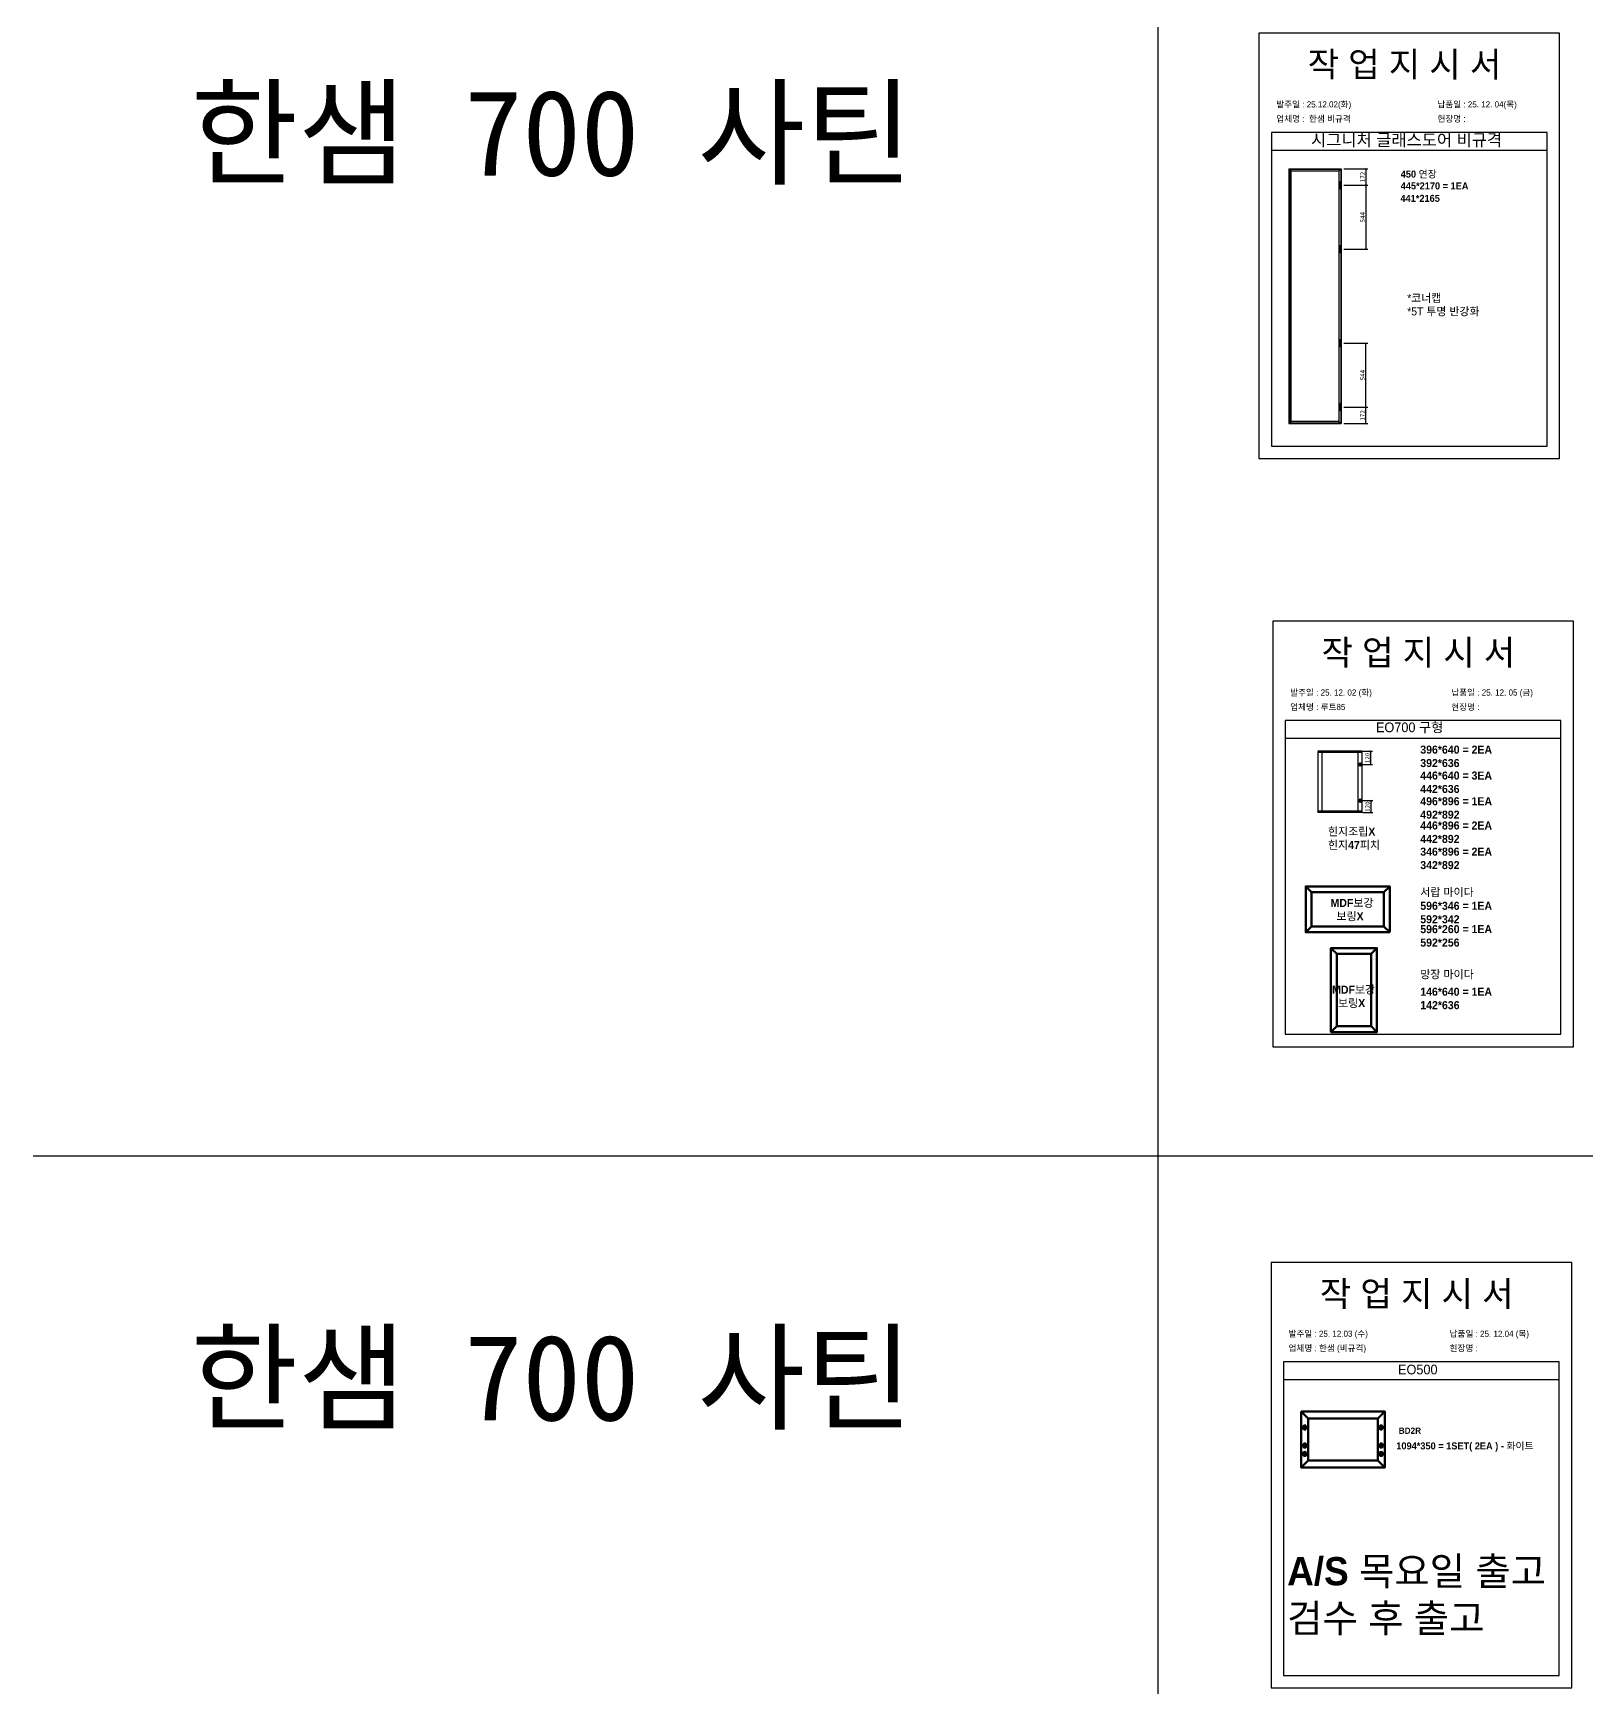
# Model space of a CAD drawing. Header units: millimetres. Extents: x -44117 to 256353, y -2095463 to 65325.
# Drawn here: x 104016 to 112696, y -527378 to -518137 of the extents above; entities that cross this region are included whole.
import ezdxf

# ---------------------------------------------------------------- set-up
doc = ezdxf.new("R2010")
doc.units = ezdxf.units.MM
doc.header["$LTSCALE"] = 10
doc.layers.add('Layer1', color=7, linetype='Continuous', lineweight=70)
doc.styles.add('MtX_Gulim', font='')
doc.styles.get('MtX_Gulim').set_extended_font_data('Gulim', bold=True)
doc.dimstyles.new('ISO-25', dxfattribs={"dimtxt": 2.5, "dimasz": 2.5, "dimexe": 1, "dimexo": 1, "dimtad": 1, "dimtxsty": 'Standard', "dimblk": 'ARCHTICK', "dimcen": 2.5, "dimadec": 0, "dimazin": 0, "dimtfac": 1, "dimtmove": 0, "dimatfit": 3, "dimfxl": 0, "dimarcsym": 0})

# ---------------------------------------------------------------- blocks, each defined once
blk = doc.blocks.new('_ArchTick')
at = {"color": 0, "linetype": 'ByBlock', "const_width": 0.15}
blk.add_lwpolyline([(-0.5, -0.5), (0.5, 0.5)], dxfattribs=at)
blk = doc.blocks.new('*D4121')
at = {"color": 0, "lineweight": -2}
for p, q in [((111338.5, -518986.7), (111471.7, -518986.7)), ((111461.7, -518986.7), (111461.7, -519343.5)), ((111338.5, -519343.5), (111471.7, -519343.5))]:
    blk.add_line(p, q, dxfattribs=at)
at = {"layer": 'Defpoints', "color": 0}
for p in [(111323.5, -518986.7), (111323.5, -519343.5), (111461.7, -519343.5)]:
    blk.add_point(p, dxfattribs=at)
at = {"color": 0, "lineweight": -2, "xscale": 10, "yscale": 10, "zscale": 10}
for p, rotation in [((111461.7, -518986.7), 90), ((111461.7, -519343.5), 270)]:
    blk.add_blockref('_ArchTick', p, dxfattribs=dict(at, rotation=rotation))
at = {"color": 0, "insert": (111442.9, -519165.1), "char_height": 25, "attachment_point": 5, "rotation": 90}
blk.add_mtext('544', dxfattribs=at)
blk = doc.blocks.new('*D4122')
at = {"color": 0, "lineweight": -2}
for p, q in [((111338.5, -518894.2), (111471.7, -518894.2)), ((111461.7, -518894.2), (111461.7, -518986.7)), ((111338.5, -518986.7), (111471.7, -518986.7))]:
    blk.add_line(p, q, dxfattribs=at)
at = {"layer": 'Defpoints', "color": 0}
for p in [(111323.5, -518894.2), (111323.5, -518986.7), (111461.7, -518986.7)]:
    blk.add_point(p, dxfattribs=at)
at = {"color": 0, "lineweight": -2, "xscale": 10, "yscale": 10, "zscale": 10}
for p, rotation in [((111461.7, -518894.2), 90), ((111461.7, -518986.7), 270)]:
    blk.add_blockref('_ArchTick', p, dxfattribs=dict(at, rotation=rotation))
at = {"color": 0, "insert": (111442.9, -518940.4), "char_height": 25, "attachment_point": 5, "rotation": 90}
blk.add_mtext('172', dxfattribs=at)
blk = doc.blocks.new('*D4123')
at = {"color": 0, "lineweight": -2}
for p, q in [((111338.5, -519868.3), (111471.7, -519868.3)), ((111461.7, -520225.2), (111461.7, -519868.3)), ((111338.5, -520225.2), (111471.7, -520225.2))]:
    blk.add_line(p, q, dxfattribs=at)
at = {"layer": 'Defpoints', "color": 0}
for p in [(111323.5, -519868.3), (111461.7, -519868.3), (111323.5, -520225.2)]:
    blk.add_point(p, dxfattribs=at)
at = {"color": 0, "lineweight": -2, "xscale": 10, "yscale": 10, "zscale": 10}
for p, rotation in [((111461.7, -519868.3), 90), ((111461.7, -520225.2), 270)]:
    blk.add_blockref('_ArchTick', p, dxfattribs=dict(at, rotation=rotation))
at = {"color": 0, "insert": (111442.9, -520046.8), "char_height": 25, "attachment_point": 5, "rotation": 90}
blk.add_mtext('544', dxfattribs=at)
blk = doc.blocks.new('*D4124')
at = {"color": 0, "lineweight": -2}
for p, q in [((111338.5, -520225.2), (111471.7, -520225.2)), ((111461.7, -520317.7), (111461.7, -520225.2)), ((111338.5, -520317.7), (111471.7, -520317.7))]:
    blk.add_line(p, q, dxfattribs=at)
at = {"layer": 'Defpoints', "color": 0}
for p in [(111323.5, -520225.2), (111461.7, -520225.2), (111323.5, -520317.7)]:
    blk.add_point(p, dxfattribs=at)
at = {"color": 0, "lineweight": -2, "xscale": 10, "yscale": 10, "zscale": 10}
for p, rotation in [((111461.7, -520225.2), 90), ((111461.7, -520317.7), 270)]:
    blk.add_blockref('_ArchTick', p, dxfattribs=dict(at, rotation=rotation))
at = {"color": 0, "insert": (111442.9, -520271.4), "char_height": 25, "attachment_point": 5, "rotation": 90}
blk.add_mtext('172', dxfattribs=at)
blk = doc.blocks.new('*D4139')
at = {"color": 0, "lineweight": -2}
for p, q in [((111444.4, -522147.7), (111499, -522147.7)), ((111489, -522221.4), (111489, -522147.7)), ((111444.4, -522221.4), (111499, -522221.4))]:
    blk.add_line(p, q, dxfattribs=at)
at = {"layer": 'Defpoints', "color": 0}
for p in [(111429.4, -522147.7), (111489, -522147.7), (111429.4, -522221.4)]:
    blk.add_point(p, dxfattribs=at)
at = {"color": 0, "lineweight": -2, "xscale": 10, "yscale": 10, "zscale": 10}
for p, rotation in [((111489, -522147.7), 90), ((111489, -522221.4), 270)]:
    blk.add_blockref('_ArchTick', p, dxfattribs=dict(at, rotation=rotation))
at = {"color": 0, "insert": (111470.3, -522184.6), "char_height": 25, "attachment_point": 5, "rotation": 90}
blk.add_mtext('120', dxfattribs=at)
blk = doc.blocks.new('*D4140')
at = {"color": 0, "lineweight": -2}
for p, q in [((111444.4, -522423.2), (111500, -522423.2)), ((111490, -522423.2), (111490, -522490.1)), ((111444.4, -522490.1), (111500, -522490.1))]:
    blk.add_line(p, q, dxfattribs=at)
at = {"layer": 'Defpoints', "color": 0}
for p in [(111429.4, -522423.2), (111429.4, -522490.1), (111490, -522490.1)]:
    blk.add_point(p, dxfattribs=at)
at = {"color": 0, "lineweight": -2, "xscale": 10, "yscale": 10, "zscale": 10}
for p, rotation in [((111490, -522423.2), 90), ((111490, -522490.1), 270)]:
    blk.add_blockref('_ArchTick', p, dxfattribs=dict(at, rotation=rotation))
at = {"color": 0, "insert": (111471.2, -522456.7), "char_height": 25, "attachment_point": 5, "rotation": 90}
blk.add_mtext('120', dxfattribs=at)

msp = doc.modelspace()

# ---------------------------------------------------------------- linework, layer by layer
for p, q in [((112473.42114, -518691.86025), (110933.42114, -518691.86025)), ((112473.42114, -518791.86025), (110933.42114, -518791.86025)), ((111030.94634, -518894.18356), (111030.94634, -520317.67995)), ((111030.94634, -518894.18356), (111323.51749, -518894.18356)), ((111030.94634, -518894.18356), (111043.41013, -518906.64735)), ((111030.94634, -518894.18356), (111036.85024, -518894.18356)), ((111036.85024, -518894.18356), (111036.85024, -520317.67995)), ((111311.05369, -518906.64735), (111323.51749, -518894.18356)), ((111323.51749, -518894.18356), (111323.51749, -520317.67995)), ((111043.41013, -520305.21615), (111030.94634, -520317.67995)), ((111311.05369, -520305.21615), (111323.51749, -520317.67995)), ((111030.94634, -520317.67995), (111323.51749, -520317.67995)), ((112551.15765, -521976.56234), (111011.15765, -521976.56234)), ((112551.15765, -522076.56234), (111011.15765, -522076.56234)), ((111193.5256, -522147.99529), (111193.5256, -522489.88218)), ((111440.02624, -522148.43802), (111193.5256, -522148.43802)), ((111440.02624, -522155.12818), (111193.5256, -522155.12818)), ((111439.78028, -522147.74933), (111193.77156, -522147.74933)), ((111215.4162, -522154.63626), (111215.4162, -522482.74929)), ((111417.88968, -522482.74929), (111417.88968, -522155.12818)), ((111438.79643, -522155.12818), (111438.79643, -522147.74933)), ((111440.02624, -522489.88218), (111440.02624, -522147.99529)), ((111440.02624, -522482.74929), (111193.5256, -522482.74929)), ((111440.02624, -522489.43945), (111193.5256, -522489.43945)), ((111439.78028, -522490.12815), (111193.77156, -522490.12815)), ((111194.75541, -522490.12815), (111194.75541, -522482.74929)), ((111438.79643, -522482.74929), (111438.79643, -522490.12815)), ((112541.71494, -525557.54727), (111001.71494, -525557.54727)), ((112541.71494, -525657.54727), (111001.71494, -525657.54727))]:
    msp.add_line(p, q)
at = {"linetype": 'Continuous'}
for p, q in [((111043.41013, -520305.21615), (111043.41013, -518906.64735)), ((111043.41013, -518906.64735), (111311.05369, -518906.64735)), ((111311.05369, -518906.64735), (111311.05369, -520305.21615)), ((111311.05369, -520305.21615), (111043.41013, -520305.21615))]:
    msp.add_line(p, q, dxfattribs=at)
at = {"color": 1}
msp.add_line((104015.69829, -524407.60356), (196284.84516, -524407.60356), dxfattribs=at)
msp.add_line((104015.69829, -524407.60356), (196284.84516, -524407.60356), dxfattribs=at)
for p in [(110300.49669, 21924.9366), (110300.49669, 14161.07811), (110300.49669, 18584.38997), (110300.49669, 10820.53148), (110300.49669, 18627.87121), (110300.49669, 10864.01272), (110300.49669, 15287.32457), (110300.49669, 7523.46608), (110300.49669, 3746.75115), (110300.49669, 21924.9366), (110300.49669, 14161.07811), (110300.49669, 18584.38997), (110300.49669, 10820.53148), (110300.49669, 18627.87121), (110300.49669, 10864.01272), (110300.49669, 15287.32457), (110300.49669, 7523.46608), (110300.49669, 3746.75115), (110300.49669, 21924.9366), (110300.49669, 14161.07811), (110300.49669, 18584.38997), (110300.49669, 10820.53148), (110300.49669, 18627.87121), (110300.49669, 10864.01272), (110300.49669, 15287.32457), (110300.49669, 7523.46608), (110300.49669, 3746.75115), (110300.49669, 21924.9366), (110300.49669, 14161.07811), (110300.49669, 18584.38997), (110300.49669, 10820.53148), (110300.49669, 18627.87121), (110300.49669, 10864.01272), (110300.49669, 15287.32457), (110300.49669, 7523.46608), (110300.49669, 3746.75115), (110300.49669, 21924.9366), (110300.49669, 14161.07811), (110300.49669, 18584.38997), (110300.49669, 10820.53148), (110300.49669, 18627.87121), (110300.49669, 10864.01272), (110300.49669, 15287.32457), (110300.49669, 7523.46608), (110300.49669, 3746.75115), (110300.49669, 21924.9366), (110300.49669, 14161.07811), (110300.49669, 18584.38997), (110300.49669, 10820.53148), (110300.49669, 18627.87121), (110300.49669, 10864.01272), (110300.49669, 15287.32457), (110300.49669, 7523.46608), (110300.49669, 3746.75115), (110300.49669, 21924.9366), (110300.49669, 14161.07811), (110300.49669, 18584.38997), (110300.49669, 10820.53148), (110300.49669, 18627.87121), (110300.49669, 10864.01272), (110300.49669, 15287.32457), (110300.49669, 7523.46608), (110300.49669, 3746.75115), (110300.49669, 21924.9366), (110300.49669, 14161.07811), (110300.49669, 18584.38997), (110300.49669, 10820.53148), (110300.49669, 18627.87121), (110300.49669, 10864.01272), (110300.49669, 15287.32457), (110300.49669, 7523.46608), (110300.49669, 3746.75115), (110300.49669, 21924.9366), (110300.49669, 14161.07811), (110300.49669, 18584.38997), (110300.49669, 10820.53148), (110300.49669, 18627.87121), (110300.49669, 10864.01272), (110300.49669, 15287.32457), (110300.49669, 7523.46608), (110300.49669, 3746.75115), (110300.49669, 21924.9366), (110300.49669, 14161.07811), (110300.49669, 18584.38997), (110300.49669, 10820.53148), (110300.49669, 18627.87121), (110300.49669, 10864.01272), (110300.49669, 15287.32457), (110300.49669, 7523.46608), (110300.49669, 3746.75115), (110300.49669, 12702.87182), (110300.49669, 4939.01333), (110300.49669, 9362.32519), (110300.49669, 1598.4667), (110300.49669, 9405.80642), (110300.49669, 1641.94794), (110300.49669, 6065.25979), (110300.49669, -1698.5987), (110300.49669, -5475.31363), (110300.49669, 12702.87182), (110300.49669, 4939.01333), (110300.49669, 9362.32519), (110300.49669, 1598.4667), (110300.49669, 9405.80642), (110300.49669, 1641.94794), (110300.49669, 6065.25979), (110300.49669, -1698.5987), (110300.49669, -5475.31363), (110300.49669, 12702.87182), (110300.49669, 4939.01333), (110300.49669, 9362.32519), (110300.49669, 1598.4667), (110300.49669, 9405.80642), (110300.49669, 1641.94794), (110300.49669, 6065.25979), (110300.49669, -1698.5987), (110300.49669, -5475.31363), (110300.49669, 12702.87182), (110300.49669, 4939.01333), (110300.49669, 9362.32519), (110300.49669, 1598.4667), (110300.49669, 9405.80642), (110300.49669, 1641.94794), (110300.49669, 6065.25979), (110300.49669, -1698.5987), (110300.49669, -5475.31363), (110300.49669, 12702.87182), (110300.49669, 4939.01333), (110300.49669, 9362.32519), (110300.49669, 1598.4667), (110300.49669, 9405.80642), (110300.49669, 1641.94794), (110300.49669, 6065.25979), (110300.49669, -1698.5987), (110300.49669, -5475.31363)]:
    msp.add_xline(p, (0, 1), dxfattribs=at)
for points in [[(110863.42114, -520512.69053), (112543.42114, -520512.69053), (112543.42114, -518136.69053), (110863.42114, -518136.69053)], [(111032.91431, -518896.15152), (111321.54952, -518896.15152), (111321.54952, -520315.71198), (111032.91431, -520315.71198)], [(110941.15765, -523797.39262), (112621.15765, -523797.39262), (112621.15765, -521421.39262), (110941.15765, -521421.39262)], [(110931.71494, -527378.37755), (112611.71494, -527378.37755), (112611.71494, -525002.37755), (110931.71494, -525002.37755)]]:
    msp.add_lwpolyline(points, close=True)
for points in [[(110933.42114, -518691.86025), (110933.42114, -520442.69053), (112473.42114, -520442.69053), (112473.42114, -518691.86025)], [(111011.15765, -521976.56234), (111011.15765, -523727.39262), (112551.15765, -523727.39262), (112551.15765, -521976.56234)], [(111001.71494, -525557.54727), (111001.71494, -527308.37755), (112541.71494, -527308.37755), (112541.71494, -525557.54727)]]:
    msp.add_lwpolyline(points)
at = {"linetype": 'Continuous'}
for points in [[(111318.91507, -519006.00816), (111318.91507, -519006.00816, 0.4142135624), (111323.51749, -519001.40575), (111323.51749, -518971.9503, 0.4142135624), (111318.91507, -518967.34788), (111318.91507, -518967.34788, 0.4142135624), (111314.31266, -518971.9503), (111314.31266, -519001.40575, 0.4142135624)], [(111318.91507, -519362.86624), (111318.91507, -519362.86624, 0.4142135624), (111323.51749, -519358.26383), (111323.51749, -519328.80838, 0.4142135624), (111318.91507, -519324.20597), (111318.91507, -519324.20597, 0.4142135624), (111314.31266, -519328.80838), (111314.31266, -519358.26383, 0.4142135624)], [(111318.91507, -519887.65754), (111318.91507, -519887.65754, 0.4142135624), (111323.51749, -519883.05512), (111323.51749, -519853.59968, 0.4142135624), (111318.91507, -519848.99726), (111318.91507, -519848.99726, 0.4142135624), (111314.31266, -519853.59968), (111314.31266, -519883.05512, 0.4142135624)], [(111318.91507, -520244.51562), (111318.91507, -520244.51562, 0.4142135624), (111323.51749, -520239.9132), (111323.51749, -520210.45776, 0.4142135624), (111318.91507, -520205.85534), (111318.91507, -520205.85534, 0.4142135624), (111314.31266, -520210.45776), (111314.31266, -520239.9132, 0.4142135624)]]:
    msp.add_lwpolyline(points, format="xyb", close=True, dxfattribs=at)
for centre, start, end in [((111439.78028, -522147.99529), 0, 90), ((111193.77156, -522489.88219), 180, 270), ((111439.78028, -522489.88219), 270, 0)]:
    msp.add_arc(centre, 0.24596, start, end)
at = {"layer": 'Layer1'}
for p, q in [((111429.38826, -522212.30061), (111429.38826, -522230.43101)), ((111429.38826, -522432.30897), (111429.38826, -522414.17857)), ((111157.98049, -522934.25028), (111125.91717, -522902.18695)), ((111594.45469, -522902.18695), (111562.39136, -522934.25028)), ((111562.39136, -522934.25028), (111594.45469, -522902.18695)), ((111157.98049, -523126.63022), (111125.91717, -523158.69355)), ((111594.45469, -523158.69355), (111562.39136, -523126.63022)), ((111298.48833, -523279.18395), (111266.42501, -523247.12062)), ((111490.86828, -523279.18395), (111522.93161, -523247.12062)), ((111266.42501, -523715.65814), (111298.48833, -523683.59482)), ((111522.93161, -523715.65814), (111490.86828, -523683.59482)), ((111490.86828, -523683.59482), (111522.93161, -523715.65814)), ((111100.67926, -525834.30912), (111139.92169, -525873.55155)), ((111527.36004, -525873.55155), (111566.60247, -525834.30912)), ((111120.16425, -525907.59203), (111120.16425, -525940.21514)), ((111546.2689, -525907.59203), (111546.2689, -525940.21514)), ((111120.69955, -526008.76512), (111120.69955, -526041.38823)), ((111546.80421, -526008.76512), (111546.80421, -526041.38823)), ((111100.67926, -526148.24854), (111139.92169, -526109.00611)), ((111139.92169, -526109.00611), (111100.67926, -526148.24854)), ((111120.16425, -526055.33686), (111120.16425, -526087.95997)), ((111527.36004, -526109.00611), (111566.60247, -526148.24854)), ((111546.2689, -526055.33686), (111546.2689, -526087.95997))]:
    msp.add_line(p, q, dxfattribs=at)
for points in [[(111438.45346, -522221.36581), (111420.32306, -522221.36581)], [(111438.45346, -522423.24377), (111420.32306, -522423.24377)], [(111594.45469, -523158.69355), (111594.45469, -522902.18695), (111125.91717, -522902.18695), (111125.91717, -523158.69355)], [(111562.39136, -523126.63022), (111562.39136, -522934.25028), (111157.98049, -522934.25028), (111157.98049, -523126.63022)], [(111266.42501, -523715.65814), (111522.93161, -523715.65814), (111522.93161, -523247.12062), (111266.42501, -523247.12062)], [(111298.48833, -523683.59482), (111490.86828, -523683.59482), (111490.86828, -523279.18395), (111298.48833, -523279.18395)], [(111100.67926, -525834.30912), (111100.67926, -526148.24854), (111566.60247, -526148.24854), (111566.60247, -525834.30912)], [(111136.4758, -525923.90358), (111103.85269, -525923.90358)], [(111139.92169, -525873.55155), (111139.92169, -526109.00611), (111527.36004, -526109.00611), (111527.36004, -525873.55155)], [(111562.58046, -525923.90358), (111529.95734, -525923.90358)], [(111137.01111, -526025.07667), (111104.388, -526025.07667)], [(111563.11576, -526025.07667), (111530.49265, -526025.07667)], [(111136.4758, -526071.64841), (111103.85269, -526071.64841)], [(111562.58046, -526071.64841), (111529.95734, -526071.64841)]]:
    msp.add_lwpolyline(points, close=True, dxfattribs=at)
for centre, radius in [((111429.38826, -522221.36581), 6.04347), ((111429.38826, -522423.24377), 6.04347), ((111120.16425, -525923.90358), 10.87437), ((111546.2689, -525923.90358), 10.87437), ((111120.69955, -526025.07667), 10.87437), ((111546.80421, -526025.07667), 10.87437), ((111120.16425, -526071.64841), 10.87437), ((111546.2689, -526071.64841), 10.87437)]:
    msp.add_circle(centre, radius, dxfattribs=at)

# ---------------------------------------------------------------- texts
at = {"linetype": 'Continuous', "style": 'MtX_Gulim'}
for s, height, p in [('450 연장', 39.271262, (111656.05134, -518943.77472)), ('445*2170 = 1EA', 39.2712622, (111656.05134, -519009.63666)), ('BD2R', 35.049344, (111644.8029, -525959.55355)), ('1094*350 = 1SET( 2EA ) - 화이트', 39.2712622, (111631.36369, -526046.52621))]:
    msp.add_text(s, height=height, dxfattribs=at).set_placement(p)
at = {"color": 242, "linetype": 'Continuous', "true_color": 0xcd2027, "style": 'MtX_Gulim'}
msp.add_text('441*2165', height=39.271262, dxfattribs=at).set_placement((111654.58942, -519079.23642))
at = {"attachment_point": 1}
for s, width, gutter_width, heights, insert, char_height in [('{\\fGulim|b0|i0|c129|p50;작 업 지 시 서}', 3307.3198183, 12.5, [-155.84554], (111136.22775, -518240.85304), 140), ('{\\f굴림|b0|i0|c129|p50;한샘} 700 {\\f굴림|b0|i0|c129|p50;사틴}', 5072.1082947, 2395.6482, [-533.35869], (104895.62473, -518453.78893), 479.1296392), ('\\pt11;{\\fGulim|b0|i0|c129|p50;발주일 : 25.12.02(화)}', 3307.3198183, 12.5, [34.50412], (110961.01839, -518517.57346), 34.3), ('{\\fGulim|b0|i0|c129|p50;납품일 : 25. 12. 04(목)}', 3307.3198183, 12.5, [57.68947], (111860.99637, -518517.57346), 34.3), ('{\\fGulim|b0|i0|c129|p50;업체명 :  한샘 비규격}', 3307.3198183, 12.5, [36.11279], (110961.01839, -518598.22964), 34.3), ('{\\fGulim|b0|i0|c129|p50;현장명 : }', 3307.3198183, 12.5, [-38.2735], (111860.99637, -518598.22964), 34.3), ('{\\fGulim|b0|i0|c129|p50;시그니처 글래스도어 비규격}', 1597.0710432, 6.03612, [-75.34624], (111155.14321, -518699.64246), 67.6045736), ('{\\fGulim|b0|i0|c129|p50;*코너캡\\P*5T 투명 반강화}', 1055.7982644, 3.99038, [-126.38025], (111692.04297, -519594.18164), 44.6923083), ('{\\fGulim|b0|i0|c129|p50;작 업 지 시 서}', 3307.3198183, 12.5, [-155.84554], (111213.96426, -521525.55513), 140), ('{\\fGulim|b0|i0|c129|p50;발주일 : 25. 12. 02 (화)}', 3307.3198183, 12.5, [34.50412], (111038.7549, -521802.27556), 34.3), ('{\\fGulim|b0|i0|c129|p50;납품일 : 25. 12. 05 (금)}', 3307.3198183, 12.5, [37.67976], (111938.73288, -521802.27556), 34.3), ('{\\fGulim|b0|i0|c129|p50;업체명 : 루트85}', 3307.3198183, 12.5, [36.11279], (111038.7549, -521882.93173), 34.3), ('{\\fGulim|b0|i0|c129|p50;현장명 : }', 3307.3198183, 12.5, [-38.2735], (111938.73288, -521882.93173), 34.3), ('{\\fGulim|b0|i0|c129|p50;EO700 구형}', 5224.9748335, 19.74777, [57.05176], (111517.70632, -521986.69669), 54.1878762), ('{\\f굴림|b1|i0|c129|p50;396*640 = 2EA\\P\\C1;392*636}', 13607.1496112, 175, [292.45945], (111765.35652, -522115.79473), 45), ('{\\f굴림|b1|i0|c129|p50;446*640 = 3EA\\P\\C1;442*636}', 13607.1496112, 175, [292.45945], (111765.35652, -522260.55379), 45), ('{\\f굴림|b1|i0|c129|p50;496*896 = 1EA\\P\\C1;492*892}', 13607.1496112, 175, [292.45945], (111765.35652, -522403.99685), 45), ('{\\f굴림|b1|i0|c129|p50;힌지조립X\\P힌지47피치}', 13607.1496112, 175, [292.45945], (111249.16615, -522573.4167), 45), ('{\\f굴림|b1|i0|c129|p50;446*896 = 2EA\\P\\C1;442*892}', 13607.1496112, 175, [292.45945], (111765.35652, -522539.54397), 45), ('{\\f굴림|b1|i0|c129|p50;346*896 = 2EA\\P\\C1;342*892}', 13607.1496112, 175, [292.45945], (111765.35652, -522685.61902), 45), ('{\\f굴림|b1|i0|c129|p50;MDF보강\\P  보링X}', 13607.1496112, 175, [292.45945], (111263.90526, -522971.79362), 45), ('{\\f굴림|b1|i0|c129|p50;서랍 마이다}', 13607.1496112, 175, [292.45945], (111765.35652, -522911.96954), 45), ('{\\f굴림|b1|i0|c129|p50;596*346 = 1EA\\P\\C1;592*342}', 13607.1496112, 175, [292.45945], (111765.35652, -522988.03385), 45), ('{\\f굴림|b1|i0|c129|p50;596*260 = 1EA\\P\\C1;592*256}', 13607.1496112, 175, [292.45945], (111765.35652, -523118.317), 45), ('{\\f굴림|b1|i0|c129|p50;망장 마이다}', 13607.1496112, 175, [292.45945], (111765.35652, -523370.98735), 45), ('{\\f굴림|b1|i0|c129|p50;MDF보강\\P  보링X}', 13607.1496112, 175, [292.45945], (111272.854, -523456.60487), 45), ('{\\f굴림|b1|i0|c129|p50;146*640 = 1EA\\P\\C1;142*636}', 13607.1496112, 175, [292.45945], (111765.35652, -523467.84432), 45), ('{\\fGulim|b0|i0|c129|p50;작 업 지 시 서}', 3307.3198183, 12.5, [-155.84554], (111204.52155, -525106.54006), 140), ('{\\f굴림|b0|i0|c129|p50;한샘} 700 {\\f굴림|b0|i0|c129|p50;사틴}', 5072.1082947, 2395.6482, [-533.35869], (104895.62473, -525405.81093), 479.1296392), ('\\pt11;{\\fGulim|b0|i0|c129|p50;발주일 : 25. 12.03 (수)}', 3307.3198183, 12.5, [34.50412], (111029.31219, -525383.26048), 34.3), ('{\\fGulim|b0|i0|c129|p50;납품일 : 25. 12.04 (목)}', 3307.3198183, 12.5, [35.09023], (111929.29017, -525383.26048), 34.3), ('{\\fGulim|b0|i0|c129|p50;업체명 : 한샘 (비규격)}', 3307.3198183, 12.5, [36.11279], (111029.31219, -525463.91666), 34.3), ('{\\fGulim|b0|i0|c129|p50;현장명 : }', 3307.3198183, 12.5, [-38.2735], (111929.29017, -525463.91666), 34.3), ('{\\fGulim|b0|i0|c129|p50;EO500}', 5224.9748335, 19.74777, [57.05176], (111641.15698, -525573.25357), 54.1878762), ('{\\f굴림|b1|i0|c129|p50;A/S 목요일 출고\\P검수 후 출고}', 47625.0236392, 612.5, [-452.5], (111021.86884, -526647.77138), 157.5)]:
    msp.add_mtext_dynamic_manual_height_columns(s, width=width, gutter_width=gutter_width, heights=heights, dxfattribs=dict(at, insert=insert, char_height=char_height))

# ---------------------------------------------------------------- dimensions: what is measured, and where the dimension line sits
for base, p1, p2, text, override, picture, middle in [((111461.65617, -518986.67802), (111323.51749, -518894.18356), (111323.51749, -518986.67802), '172', {"dimscale": 10, "dimasz": 1, "dimexo": 1.5}, '*D4122', (111442.90617, -518940.43079)), ((111461.65617, -519343.5361), (111323.51749, -518986.67802), (111323.51749, -519343.5361), '544', {"dimscale": 10, "dimasz": 1, "dimexo": 1.5}, '*D4121', (111442.90617, -519165.10706)), ((111461.65617, -519868.3274), (111323.51749, -520225.18548), (111323.51749, -519868.3274), '544', {"dimscale": 10, "dimasz": 1, "dimexo": 1.5}, '*D4123', (111442.90617, -520046.75644)), ((111461.65617, -520225.18548), (111323.51749, -520317.67995), (111323.51749, -520225.18548), '172', {"dimscale": 10, "dimasz": 1, "dimexo": 1.5}, '*D4124', (111442.90617, -520271.43271)), ((111489.00203, -522147.74933), (111429.38826, -522221.36581), (111429.38826, -522147.74933), '120', {"dimscale": 10, "dimasz": 1, "dimexo": 1.5, "dimtxsty": 'Standard'}, '*D4139', (111470.25203, -522184.55757)), ((111489.95551, -522490.12815), (111429.38826, -522423.24377), (111429.38826, -522490.12815), '120', {"dimscale": 10, "dimasz": 1, "dimexo": 1.5, "dimtxsty": 'Standard'}, '*D4140', (111471.20551, -522456.68596))]:
    dim = msp.add_linear_dim(base=base, p1=p1, p2=p2, angle=90, text=text, dimstyle='ISO-25', override=override)
    dim.commit()
    dim.dimension.update_dxf_attribs({"geometry": picture, "text_midpoint": middle})

doc.saveas('drawing.dxf')
